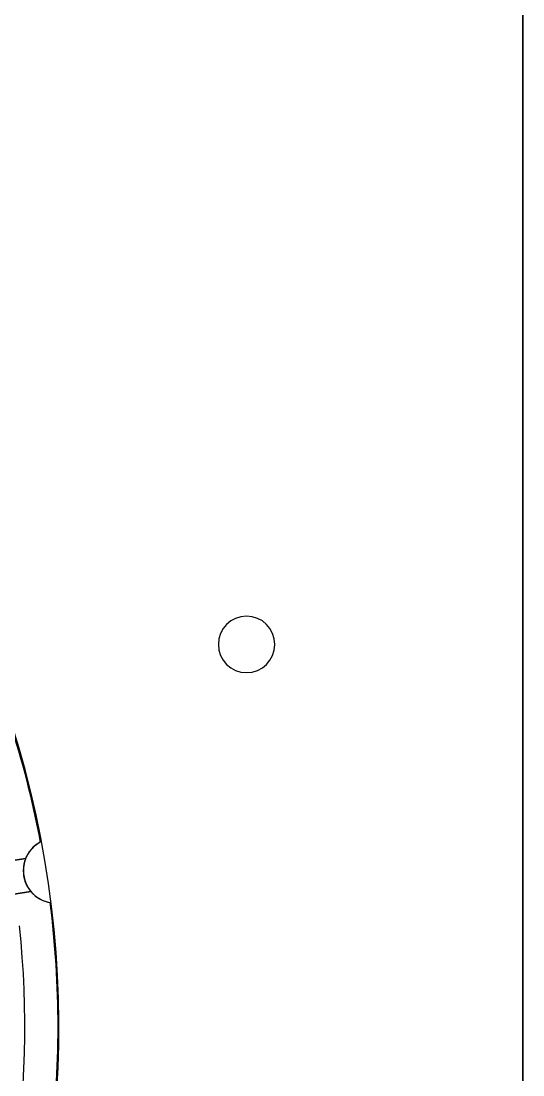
# Model space of a CAD drawing. Header units: millimetres. Extents: x -235 to 540, y -175 to 360.
# Drawn here: x 114.5 to 175, y -5.8 to 121.1 of the extents above; entities that cross this region are included whole.
import ezdxf

# ---------------------------------------------------------------- set-up
doc = ezdxf.new("R2010")
doc.units = ezdxf.units.MM
doc.layers.get('0').update_dxf_attribs({"color": 1, "linetype": 'CONTINUOUS'})

# ---------------------------------------------------------------- blocks, each defined once
blk = doc.blocks.new('round_6_8_0_1_0_')
at = {"color": 2, "linetype": 'CONTINUOUS'}
for start, end in [(90, -90), (-90, 90)]:
    blk.add_arc((0, 0), 3.4, start, end, dxfattribs=at)

msp = doc.modelspace()

# ---------------------------------------------------------------- linework, layer by layer
at = {"color": 2, "linetype": 'CONTINUOUS'}
for p, q in [((175, 175), (175, -175)), ((175, -175), (175, 175)), ((175, 175, -20), (175, -175, -20)), ((116.9, 22.25, 30), (116.9, 22.25, 2.68)), ((115.1, 20.26, 19), (111.79, 19.73, 19)), ((111.79, 19.73, 17), (115.1, 20.26, 17)), ((115.1, 20.26, 9.5), (111.79, 19.73, 9.5)), ((115.1, 20.26, 26.5), (111.79, 19.73, 26.5)), ((115.1, 20.26, 17), (115.1, 20.26, 19)), ((115.73, 16.3, 17), (112.42, 15.78, 17)), ((112.42, 15.78, 19), (115.73, 16.3, 19)), ((112.42, 15.78, 9.5), (115.73, 16.3, 9.5)), ((112.42, 15.78, 26.5), (115.73, 16.3, 26.5)), ((115.73, 16.3, 19), (115.73, 16.3, 17)), ((118.06, 14.96, 2.68), (118.06, 14.96, 30))]:
    msp.add_line(p, q, dxfattribs=at)
for centre, radius, start, end in [((0, 0), 119.1, -52.4604, 34.4604), ((0, 0, -7), 119.1, -52.4604, 34.4604), ((0, 0, 2.68), 119, 10.7778, 25.2222), ((0, 0, 30), 119, 10.7778, 25.2222), ((0, 0, 2.68), 119, -7.2222, 7.2222), ((0, 0, 30), 119, -7.2222, 7.2222)]:
    msp.add_arc(centre, radius, start, end, dxfattribs=at)
at = {"color": 2, "linetype": 'CONTINUOUS', "extrusion": (-0.256365, -0.045107, 0.965527)}
msp.add_arc((2.2, 116.77, -28.39), 4.04, -162.9125, -127.4972, dxfattribs=at)
at = {"color": 2, "linetype": 'CONTINUOUS', "extrusion": (0.699821, 0.121116, 0.703976)}
msp.add_arc((-3.43, -63.4, 105.62), 5.47, 24.4426, 37.8948, dxfattribs=at)
at = {"color": 2, "linetype": 'CONTINUOUS', "extrusion": (0.696335, 0.127648, 0.706275)}
msp.add_arc((-5.83, -64.26, 105.43), 6.8, 12.3631, 24.1171, dxfattribs=at)
at = {"color": 2, "linetype": 'CONTINUOUS', "extrusion": (-0.261709, -0.04193, 0.964236)}
msp.add_arc((0.23, 116.48, -28.94), 3.83, -126.5458, -99.5328, dxfattribs=at)
at = {"color": 2, "linetype": 'CONTINUOUS', "extrusion": (0.70623, 0.113942, 0.698753)}
msp.add_arc((-0.69, -61.39, 106.05), 3.6, 47.8133, 62.0676, dxfattribs=at)
at = {"color": 2, "linetype": 'CONTINUOUS', "extrusion": (0.703302, 0.116615, 0.701261)}
msp.add_arc((-1.74, -62.36, 105.84), 4.4, 38.3336, 47.7655, dxfattribs=at)
at = {"color": 2, "linetype": 'CONTINUOUS', "extrusion": (0.708919, 0.112525, 0.696256)}
msp.add_arc((-0.08, -60.43, 106.25), 2.93, 62.0838, 82.5265, dxfattribs=at)
at = {"color": 2, "linetype": 'CONTINUOUS', "extrusion": (0.896573, 0.13553, 0.421649)}
for centre in [(0.81, -40.47, 110.3), (0.81, -25.06, 117.47), (0.81, -31.86, 114.31)]:
    msp.add_arc(centre, 1.86, 56.5957, 89.0841, dxfattribs=at)
at = {"color": 2, "linetype": 'CONTINUOUS', "extrusion": (-0.934889, -0.097169, 0.341381)}
for centre in [(-6.17, 48.71, -106.58), (-6.17, 64.69, -100.77), (-6.17, 55.76, -104.02)]:
    msp.add_arc(centre, 2.03, -130.2509, -112.832, dxfattribs=at)
at = {"color": 2, "linetype": 'CONTINUOUS', "extrusion": (0.962661, 0.043288, 0.267228)}
for centre in [(12.95, -21.89, 114.38), (12.95, -5.51, 118.93), (12.95, -12.74, 116.92)]:
    msp.add_arc(centre, 2.12, 42.0931, 58.98, dxfattribs=at)
at = {"color": 2, "linetype": 'CONTINUOUS', "extrusion": (-0.978311, 0.013856, 0.206677)}
for centre in [(-19.76, 33.14, -110.47), (-19.76, 49.77, -106.96)]:
    msp.add_arc(centre, 2.15, -141.6283, -128.3381, dxfattribs=at)
at = {"color": 2, "linetype": 'CONTINUOUS', "extrusion": (-0.978311, 0.013856, 0.206678)}
msp.add_arc((-19.76, 40.48, -108.92), 2.15, -141.6283, -128.338, dxfattribs=at)
at = {"color": 2, "linetype": 'CONTINUOUS', "extrusion": (0.984733, -0.143175, 0.099008)}
for centre in [(34.54, -1.65, 111.42), (34.54, 15.27, 113.11)]:
    msp.add_arc(centre, 2.09, 24.7133, 44.2031, dxfattribs=at)
at = {"color": 2, "linetype": 'CONTINUOUS', "extrusion": (0.984733, -0.143175, 0.099007)}
msp.add_arc((34.54, 7.8, 112.36), 2.09, 24.7133, 44.2031, dxfattribs=at)
at = {"color": 2, "linetype": 'CONTINUOUS', "extrusion": (-0.978735, 0.193892, 0.06696)}
for centre in [(-40.22, 16.87, -108.11), (-40.22, 33.83, -106.97)]:
    msp.add_arc(centre, 2.03, -159.335, -140.092, dxfattribs=at)
at = {"color": 2, "linetype": 'CONTINUOUS', "extrusion": (-0.978735, 0.193891, 0.066961)}
msp.add_arc((-40.22, 24.35, -107.61), 2.03, -159.335, -140.092, dxfattribs=at)
at = {"color": 2, "linetype": 'CONTINUOUS', "extrusion": (0.941612, -0.33667, 0.00449)}
for centre in [(56.03, 9.04, 101.6), (56.03, 26.04, 101.68), (56.03, 18.54, 101.65)]:
    msp.add_arc(centre, 1.79, 0.2223, 25.3407, dxfattribs=at)
at = {"color": 2, "linetype": 'CONTINUOUS', "extrusion": (-0.93725, 0.348651, 0.00236)}
for centre in [(-57.35, 9.74, -100.79), (-57.35, 26.74, -100.75), (-57.35, 17.24, -100.78)]:
    msp.add_arc(centre, 1.76, -179.8901, -159.0944, dxfattribs=at)
at = {"color": 2, "linetype": 'CONTINUOUS', "extrusion": (-0.887049, -0.138609, 0.440377)}
for centre in [(-0.24, 59.77, -101.11), (-0.24, 75.03, -93.63)]:
    msp.add_arc(centre, 1.82, -114.0059, -89.278, dxfattribs=at)
at = {"color": 2, "linetype": 'CONTINUOUS', "extrusion": (-0.887049, -0.138609, 0.440378)}
msp.add_arc((-0.24, 66.5, -97.81), 1.82, -114.0058, -89.2779, dxfattribs=at)
at = {"color": 2, "linetype": 'CONTINUOUS', "extrusion": (-0.262939, -0.041601, 0.963915)}
msp.add_arc((-0.02, 116.4, -29.07), 3.78, -99.3074, -57.8825, dxfattribs=at)
at = {"color": 2, "linetype": 'CONTINUOUS', "extrusion": (0.70963, 0.112387, 0.695553)}
msp.add_arc((0, -60.15, 106.3), 2.76, 82.8396, 110.5131, dxfattribs=at)
at = {"color": 2, "linetype": 'CONTINUOUS', "extrusion": (0.886466, 0.142288, 0.440378)}
for centre in [(-0.24, -42.71, 109.48), (-0.24, -27.45, 116.97), (-0.24, -34.18, 113.66)]:
    msp.add_arc(centre, 1.82, 89.2779, 114.0058, dxfattribs=at)
at = {"color": 2, "linetype": 'CONTINUOUS', "extrusion": (-0.894573, -0.148159, 0.421649)}
for centre, start, end in [((0.81, 57.7, -102.29), -89.0842, -56.5958), ((0.81, 73.12, -95.12), -89.0842, -56.5958), ((0.81, 64.5, -99.13), -89.0841, -56.5957)]:
    msp.add_arc(centre, 1.86, start, end, dxfattribs=at)
at = {"color": 2, "linetype": 'CONTINUOUS', "extrusion": (0.919159, 0.196483, 0.341381)}
for centre in [(-6.17, -30.85, 113.06), (-6.17, -14.87, 118.87), (-6.17, -21.92, 116.31)]:
    msp.add_arc(centre, 2.03, 112.832, 130.2509, dxfattribs=at)
at = {"color": 2, "linetype": 'CONTINUOUS', "extrusion": (0.707997, 0.111194, 0.697407)}
msp.add_arc((0.31, -60.86, 106.15), 3.22, 110.4006, 123.8924, dxfattribs=at)
at = {"color": 2, "linetype": 'CONTINUOUS', "extrusion": (-0.928921, -0.256309, 0.267228)}
for centre, start, end in [((12.95, 40.2, -109.31), -58.9801, -42.0932), ((12.95, 56.58, -104.76), -58.9801, -42.0932), ((12.95, 47.43, -107.3), -58.98, -42.0931)]:
    msp.add_arc(centre, 2.12, start, end, dxfattribs=at)
at = {"color": 2, "linetype": 'CONTINUOUS', "extrusion": (0.926147, 0.315492, 0.206678)}
for centre in [(-19.76, -14.55, 114.4), (-19.76, 2.08, 117.91), (-19.76, -5.26, 116.36)]:
    msp.add_arc(centre, 2.15, 128.338, 141.6283, dxfattribs=at)
at = {"color": 2, "linetype": 'CONTINUOUS', "extrusion": (-0.892293, -0.440466, 0.099008)}
for centre in [(34.54, 20.56, -109.54), (34.54, 37.47, -107.86)]:
    msp.add_arc(centre, 2.09, -44.2032, -24.7134, dxfattribs=at)
at = {"color": 2, "linetype": 'CONTINUOUS', "extrusion": (-0.892293, -0.440467, 0.099007)}
msp.add_arc((34.54, 28.02, -108.8), 2.09, -44.2031, -24.7133, dxfattribs=at)
at = {"color": 2, "linetype": 'CONTINUOUS', "extrusion": (0.870917, 0.486847, 0.066961)}
for centre in [(-40.22, 2.09, 109.38), (-40.22, 19.05, 110.52), (-40.22, 11.57, 110.02)]:
    msp.add_arc(centre, 2.03, 140.092, 159.335, dxfattribs=at)
at = {"color": 2, "linetype": 'CONTINUOUS', "extrusion": (0.705849, 0.108286, 0.700037)}
msp.add_arc((1.16, -61.88, 105.94), 3.98, 124.1226, 138.6714, dxfattribs=at)
at = {"color": 2, "linetype": 'CONTINUOUS', "extrusion": (-0.791489, -0.611166, 0.00449)}
for centre in [(56.03, 9.96, -101.52), (56.03, 26.96, -101.44)]:
    msp.add_arc(centre, 1.79, -25.3408, -0.2224, dxfattribs=at)
at = {"color": 2, "linetype": 'CONTINUOUS', "extrusion": (-0.791489, -0.611167, 0.00449)}
msp.add_arc((56.03, 17.46, -101.48), 1.79, -25.3407, -0.2223, dxfattribs=at)
at = {"color": 2, "linetype": 'CONTINUOUS', "extrusion": (0.783638, 0.621213, 0.00236)}
for centre in [(-57.35, 9.26, 100.84), (-57.35, 26.26, 100.88), (-57.35, 18.76, 100.86)]:
    msp.add_arc(centre, 1.76, 159.0944, 179.8901, dxfattribs=at)
at = {"color": 2, "linetype": 'CONTINUOUS', "extrusion": (-0.259194, -0.038478, 0.965058)}
msp.add_arc((-1.25, 116.67, -28.59), 3.95, -57.4496, -37.1324, dxfattribs=at)
at = {"color": 2, "linetype": 'CONTINUOUS', "extrusion": (0.703413, 0.102516, 0.703349)}
msp.add_arc((2.97, -63.16, 105.67), 5.19, 138.9904, 152.9181, dxfattribs=at)
at = {"color": 2, "linetype": 'CONTINUOUS', "extrusion": (-0.257213, -0.034772, 0.965729)}
msp.add_arc((-2.93, 116.8, -28.3), 4.09, -36.4221, -16.9014, dxfattribs=at)
at = {"color": 2, "linetype": 'CONTINUOUS', "extrusion": (0.701765, 0.09453, 0.706109)}
msp.add_arc((5.58, -64.2, 105.44), 6.66, 153.3585, 167.6858, dxfattribs=at)
at = {"color": 2, "linetype": 'CONTINUOUS', "extrusion": (0.001299, -0.000206039, 0.999999)}
msp.add_arc((0.11, -0.02, 34.15), 114.85, -24.3391, 6.0848, dxfattribs=at)

# ---------------------------------------------------------------- block references
msp.add_blockref('round_6_8_0_1_0_', (141.71, 46.04))

doc.saveas('drawing.dxf')
